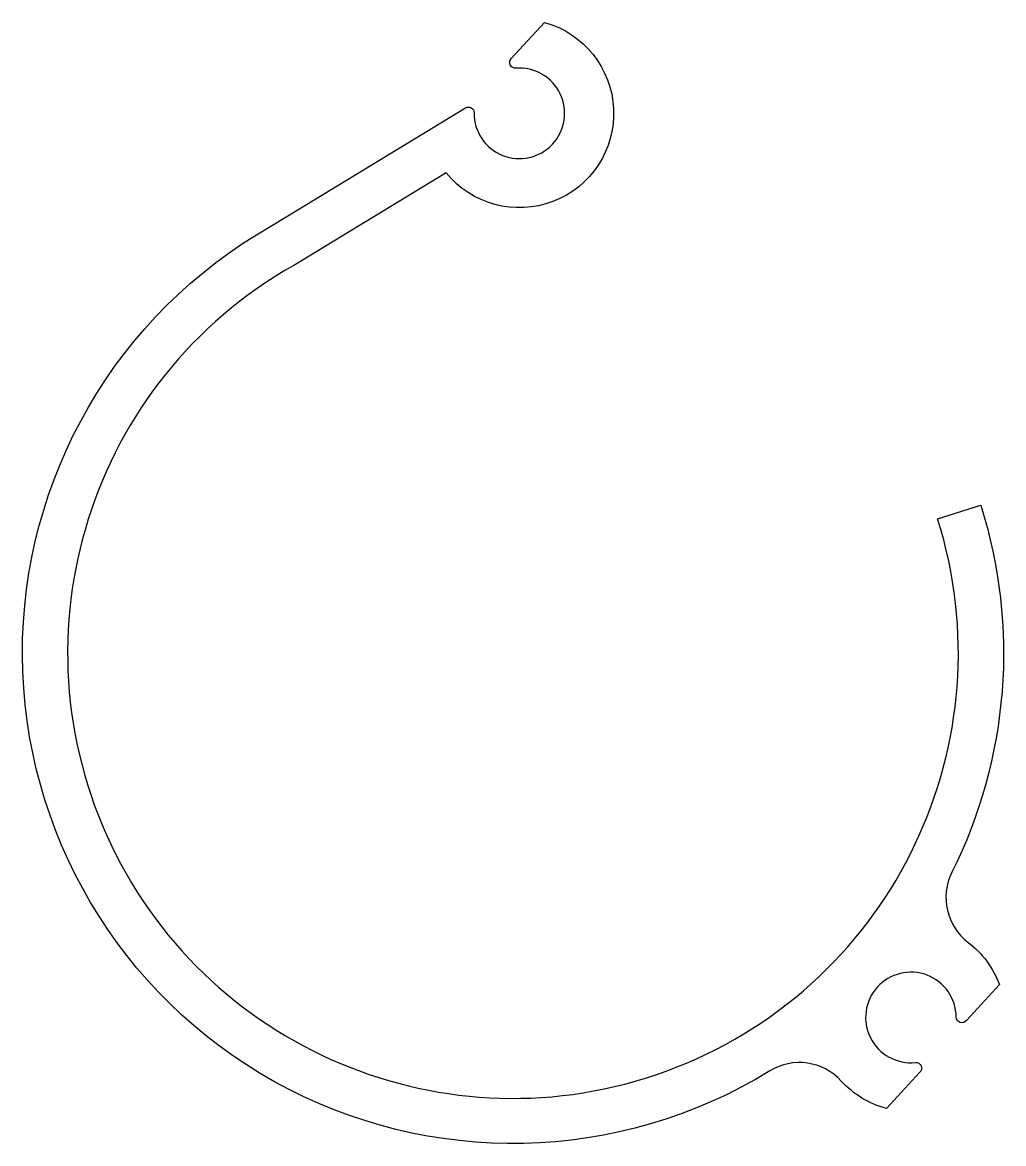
# Model space of a CAD drawing. Extents: x 140.5 to 166.5, y 204.5 to 234.3.
import ezdxf

# ---------------------------------------------------------------- set-up
doc = ezdxf.new("R2010")
doc.units = 0
doc.header["$LTSCALE"] = 15
doc.layers.get('0').update_dxf_attribs({"linetype": 'CONTINUOUS'})

msp = doc.modelspace()

# ---------------------------------------------------------------- linework, layer by layer
at = {"color": 0, "linetype": 'CONTINUOUS'}
msp.add_lwpolyline([(165.295, 207.893, 2.576878), (164.212, 206.689, -0.738619), (164.323, 206.425), (163.448, 205.469, -0.143252), (162.248, 206.199, 0.359963), (160.355, 206.466, -1.017477), (147.131, 228.847), (152.29, 231.985, -0.589423), (152.518, 231.855, 2.578665), (153.623, 233.037, -0.688745), (153.502, 233.29), (154.385, 234.25, -1.370301), (151.775, 230.267), (147.739, 227.812, 2.09698), (164.802, 221.093), (165.946, 221.454, -0.194619), (165.18, 211.734, 0.359963), (165.612, 209.871, -0.141418), (166.437, 208.757), (165.567, 207.807, -0.725822)], format="xyb", close=True, dxfattribs=at)

doc.saveas('drawing.dxf')
